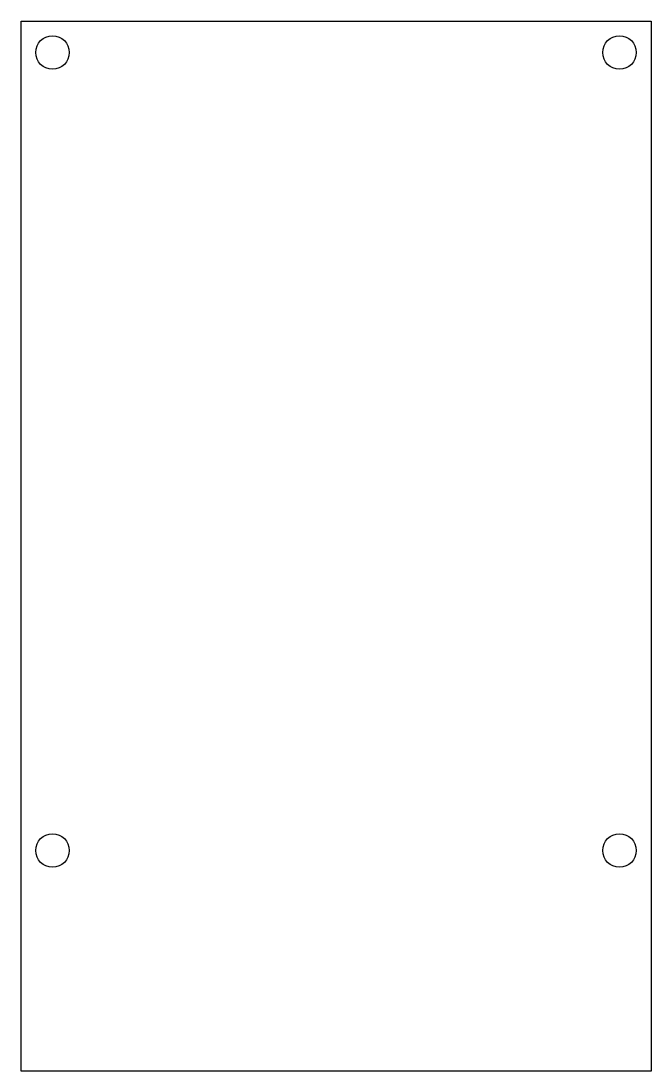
# Model space of a CAD drawing. Extents: x -28 to 32, y -5 to 95.
import ezdxf

# ---------------------------------------------------------------- set-up
doc = ezdxf.new("R2010")
doc.units = 0
for name, color, linetype in [('Circle001', 7, 'CONTINUOUS'), ('Circle002', 7, 'CONTINUOUS'), ('Circle003', 7, 'CONTINUOUS'), ('Circle004', 7, 'CONTINUOUS'), ('Shape', 7, 'CONTINUOUS')]:
    doc.layers.add(name, color=color, linetype=linetype)

msp = doc.modelspace()

# ---------------------------------------------------------------- linework, layer by layer
at = {"layer": 'Circle001'}
msp.add_circle((-25, 16), 1.6, dxfattribs=at)
at = {"layer": 'Circle002'}
msp.add_circle((29, 92), 1.6, dxfattribs=at)
at = {"layer": 'Circle003'}
msp.add_circle((-25, 92), 1.6, dxfattribs=at)
at = {"layer": 'Circle004'}
msp.add_circle((29, 16), 1.6, dxfattribs=at)
at = {"layer": 'Shape'}
for p, q in [((-28, -5), (-28, 95)), ((-28, 95), (32, 95)), ((32, 95), (32, -5)), ((32, -5), (-28, -5))]:
    msp.add_line(p, q, dxfattribs=at)

doc.saveas('drawing.dxf')
